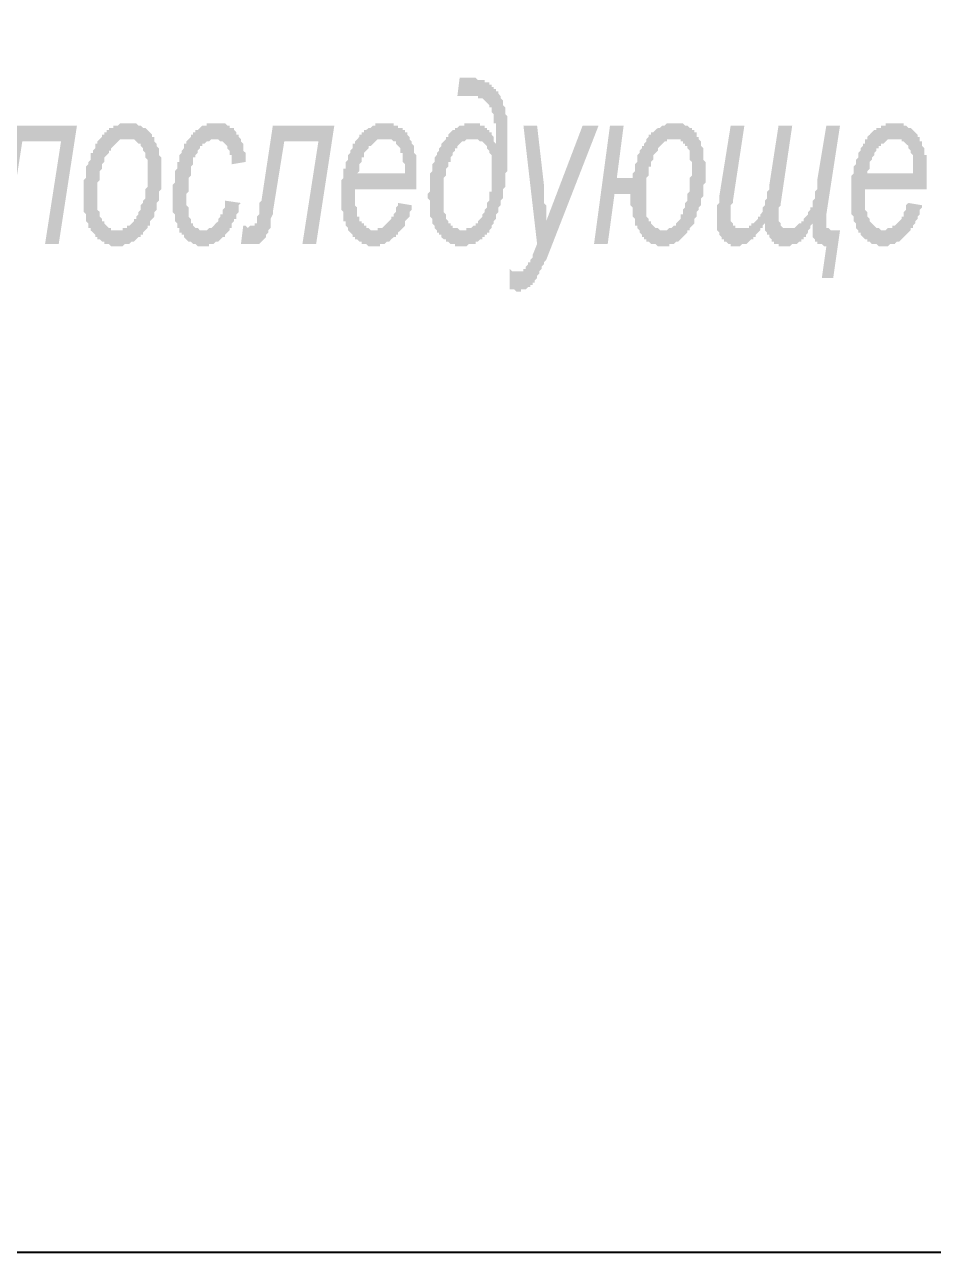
# Model space of a CAD drawing. Header units: millimetres. Extents: x 1372 to 666090, y 1285 to 31551.
# Drawn here: x 517179 to 518844, y 2747 to 4997 of the extents above; entities that cross this region are included whole.
import ezdxf

# ---------------------------------------------------------------- set-up
doc = ezdxf.new("R2010")
doc.units = ezdxf.units.MM
doc.layers.add('PDF _2D-чертеж - Общий_Ном._пера__21', color=7, linetype='Continuous')
doc.layers.add('PDF _75-АЗ Штамп', color=7, linetype='Continuous')

msp = doc.modelspace()

# ---------------------------------------------------------------- hatches: boundary and pattern name
at = {"layer": 'PDF _75-АЗ Штамп', "transparency": 33554559}
h = msp.add_hatch(color=256, dxfattribs=at)
h.paths.add_polyline_path([(517972, 4866.3), (517976.2, 4899.7), (517992.8, 4899.7), (517997, 4899.7), (518001.2, 4899.7), (518005.4, 4899.7), (518005.4, 4899.7), (518009.5, 4895.5), (518013.7, 4895.5), (518017.9, 4895.5), (518017.9, 4895.5), (518022, 4895.5), (518022, 4891.4), (518026.2, 4891.4), (518030.4, 4891.4), (518030.4, 4887.2), (518034.6, 4887.2), (518034.6, 4883), (518038.7, 4883), (518038.7, 4878.9), (518042.9, 4878.9), (518042.9, 4874.7), (518047.1, 4874.7), (518047.1, 4870.5), (518047.1, 4870.5), (518051.2, 4866.3), (518051.2, 4866.3), (518051.2, 4862.2), (518055.4, 4858), (518055.4, 4853.8), (518055.4, 4853.8), (518055.4, 4849.7), (518059.6, 4845.5), (518059.6, 4841.3), (518059.6, 4837.1), (518059.6, 4833), (518063.8, 4828.8), (518063.8, 4824.6), (518063.8, 4820.5), (518063.8, 4816.3), (518063.8, 4812.1), (518063.8, 4807.9), (518063.8, 4803.8), (518063.8, 4799.6), (518063.8, 4795.4), (518063.8, 4787.1), (518063.8, 4787.1), (518063.8, 4782.9), (518063.8, 4778.7), (518063.8, 4774.6), (518063.8, 4770.4), (518063.8, 4766.2), (518063.8, 4757.9), (518063.8, 4753.7), (518063.8, 4749.5), (518063.8, 4745.4), (518063.8, 4741.2), (518063.8, 4737), (518063.8, 4732.9), (518063.8, 4728.7), (518059.6, 4724.5), (518059.6, 4720.4), (518059.6, 4716.2), (518059.6, 4712), (518059.6, 4707.8), (518059.6, 4703.7), (518059.6, 4699.5), (518055.4, 4695.3), (518055.4, 4691.2), (518055.4, 4687), (518055.4, 4682.8), (518055.4, 4682.8), (518055.4, 4678.6), (518051.2, 4674.5), (518051.2, 4670.3), (518051.2, 4666.1), (518051.2, 4666.1), (518047.1, 4662), (518047.1, 4657.8), (518047.1, 4653.6), (518047.1, 4653.6), (518042.9, 4649.4), (518042.9, 4645.3), (518042.9, 4645.3), (518042.9, 4641.1), (518038.7, 4636.9), (518038.7, 4632.8), (518034.6, 4628.6), (518034.6, 4628.6), (518034.6, 4624.4), (518030.4, 4620.2), (518030.4, 4616.1), (518026.2, 4616.1), (518026.2, 4611.9), (518022, 4611.9), (518022, 4607.7), (518017.9, 4607.7), (518017.9, 4603.6), (518013.7, 4603.6), (518009.5, 4599.4), (518009.5, 4599.4), (518005.4, 4599.4), (518005.4, 4595.2), (518001.2, 4595.2), (517997, 4595.2), (517997, 4595.2), (517992.8, 4595.2), (517988.7, 4591), (517988.7, 4591), (517984.5, 4591), (517980.3, 4591), (517980.3, 4591), (517976.2, 4591), (517976.2, 4591), (517972, 4591), (517967.8, 4591), (517967.8, 4595.2), (517963.6, 4595.2), (517959.5, 4595.2), (517959.5, 4595.2), (517955.3, 4599.4), (517951.1, 4599.4), (517951.1, 4603.6), (517947, 4603.6), (517947, 4603.6), (517942.8, 4607.7), (517942.8, 4611.9), (517938.6, 4611.9), (517938.6, 4616.1), (517934.4, 4616.1), (517934.4, 4620.2), (517930.3, 4624.4), (517930.3, 4624.4), (517930.3, 4628.6), (517926.1, 4632.8), (517926.1, 4636.9), (517926.1, 4636.9), (517926.1, 4641.1), (517921.9, 4645.3), (517921.9, 4649.4), (517921.9, 4653.6), (517921.9, 4657.8), (517921.9, 4662), (517921.9, 4666.1), (517921.9, 4670.3), (517921.9, 4674.5), (517917.8, 4678.6), (517917.8, 4682.8), (517917.8, 4687), (517921.9, 4691.2), (517921.9, 4695.3), (517921.9, 4699.5), (517921.9, 4703.7), (517921.9, 4707.8), (517921.9, 4712), (517921.9, 4716.2), (517921.9, 4720.4), (517921.9, 4724.5), (517926.1, 4728.7), (517926.1, 4728.7), (517926.1, 4732.9), (517926.1, 4737), (517926.1, 4741.2), (517930.3, 4745.4), (517930.3, 4749.5), (517930.3, 4753.7), (517934.4, 4757.9), (517934.4, 4757.9), (517934.4, 4762.1), (517938.6, 4766.2), (517938.6, 4770.4), (517938.6, 4770.4), (517942.8, 4774.6), (517942.8, 4778.7), (517947, 4782.9), (517947, 4782.9), (517951.1, 4787.1), (517951.1, 4791.3), (517955.3, 4791.3), (517955.3, 4795.4), (517959.5, 4799.6), (517959.5, 4799.6), (517963.6, 4803.8), (517967.8, 4803.8), (517967.8, 4807.9), (517972, 4807.9), (517972, 4807.9), (517976.2, 4812.1), (517980.3, 4812.1), (517980.3, 4812.1), (517984.5, 4812.1), (517984.5, 4816.3), (517988.7, 4816.3), (517992.8, 4816.3), (517992.8, 4816.3), (517997, 4816.3), (518001.2, 4816.3), (518001.2, 4816.3), (518005.4, 4816.3), (518005.4, 4816.3), (518009.5, 4816.3), (518013.7, 4816.3), (518013.7, 4812.1), (518017.9, 4812.1), (518022, 4812.1), (518022, 4807.9), (518026.2, 4807.9), (518026.2, 4807.9), (518026.2, 4803.8), (518030.4, 4803.8), (518030.4, 4799.6), (518034.6, 4799.6), (518034.6, 4795.4), (518038.7, 4791.3), (518038.7, 4787.1), (518038.7, 4782.9), (518042.9, 4778.7), (518042.9, 4778.7), (518042.9, 4787.1), (518042.9, 4791.3), (518042.9, 4795.4), (518042.9, 4799.6), (518042.9, 4803.8), (518042.9, 4807.9), (518042.9, 4812.1), (518042.9, 4816.3), (518038.7, 4816.3), (518038.7, 4820.5), (518038.7, 4820.5), (518038.7, 4824.6), (518038.7, 4828.8), (518038.7, 4833), (518034.6, 4837.1), (518034.6, 4841.3), (518034.6, 4845.5), (518030.4, 4845.5), (518030.4, 4849.7), (518026.2, 4853.8), (518026.2, 4853.8), (518022, 4858), (518022, 4858), (518017.9, 4862.2), (518013.7, 4862.2), (518013.7, 4862.2), (518013.7, 4862.2), (518009.5, 4862.2), (518009.5, 4866.3), (518005.4, 4866.3), (518001.2, 4866.3), (518001.2, 4866.3), (517997, 4866.3), (517992.8, 4866.3), (517988.7, 4866.3), (517988.7, 4866.3)], flags=0)
h.paths.add_polyline_path([(517947, 4678.6), (517947, 4674.5), (517947, 4670.3), (517947, 4666.1), (517947, 4662), (517947, 4657.8), (517947, 4653.6), (517951.1, 4649.4), (517951.1, 4649.4), (517951.1, 4645.3), (517951.1, 4641.1), (517955.3, 4636.9), (517955.3, 4636.9), (517955.3, 4632.8), (517959.5, 4632.8), (517959.5, 4628.6), (517963.6, 4628.6), (517963.6, 4624.4), (517967.8, 4624.4), (517972, 4624.4), (517972, 4624.4), (517976.2, 4620.2), (517980.3, 4620.2), (517980.3, 4620.2), (517984.5, 4620.2), (517988.7, 4620.2), (517988.7, 4624.4), (517992.8, 4624.4), (517997, 4624.4), (517997, 4624.4), (518001.2, 4628.6), (518001.2, 4628.6), (518005.4, 4628.6), (518005.4, 4632.8), (518009.5, 4632.8), (518009.5, 4636.9), (518013.7, 4641.1), (518013.7, 4641.1), (518017.9, 4645.3), (518017.9, 4649.4), (518022, 4653.6), (518022, 4653.6), (518022, 4657.8), (518026.2, 4662), (518026.2, 4666.1), (518026.2, 4670.3), (518030.4, 4674.5), (518030.4, 4678.6), (518030.4, 4682.8), (518030.4, 4687), (518030.4, 4691.2), (518034.6, 4691.2), (518034.6, 4695.3), (518034.6, 4699.5), (518034.6, 4703.7), (518034.6, 4707.8), (518034.6, 4712), (518034.6, 4716.2), (518034.6, 4720.4), (518034.6, 4724.5), (518034.6, 4728.7), (518034.6, 4732.9), (518034.6, 4737), (518034.6, 4741.2), (518034.6, 4745.4), (518034.6, 4749.5), (518034.6, 4753.7), (518034.6, 4757.9), (518030.4, 4762.1), (518030.4, 4766.2), (518030.4, 4766.2), (518026.2, 4770.4), (518026.2, 4770.4), (518026.2, 4774.6), (518022, 4778.7), (518022, 4778.7), (518017.9, 4782.9), (518017.9, 4782.9), (518013.7, 4782.9), (518009.5, 4787.1), (518009.5, 4787.1), (518005.4, 4787.1), (518001.2, 4787.1), (518001.2, 4787.1), (517997, 4787.1), (517997, 4787.1), (517992.8, 4787.1), (517988.7, 4787.1), (517988.7, 4787.1), (517984.5, 4782.9), (517984.5, 4782.9), (517980.3, 4782.9), (517976.2, 4778.7), (517976.2, 4778.7), (517972, 4774.6), (517972, 4770.4), (517967.8, 4770.4), (517967.8, 4766.2), (517963.6, 4762.1), (517963.6, 4762.1), (517963.6, 4757.9), (517959.5, 4753.7), (517959.5, 4749.5), (517959.5, 4745.4), (517955.3, 4745.4), (517955.3, 4741.2), (517955.3, 4737), (517951.1, 4732.9), (517951.1, 4728.7), (517951.1, 4724.5), (517951.1, 4720.4), (517947, 4716.2), (517947, 4712), (517947, 4707.8), (517947, 4703.7), (517947, 4699.5), (517947, 4695.3), (517947, 4691.2), (517947, 4687), (517947, 4682.8), (517947, 4678.6), (517947, 4678.6)], flags=0)
h = msp.add_hatch(color=256, dxfattribs=at)
h.paths.add_polyline_path([(517287.9, 4678.6), (517287.9, 4682.8), (517287.9, 4687), (517287.9, 4691.2), (517287.9, 4695.3), (517287.9, 4699.5), (517287.9, 4703.7), (517287.9, 4707.8), (517287.9, 4712), (517292.1, 4716.2), (517292.1, 4720.4), (517292.1, 4724.5), (517292.1, 4728.7), (517292.1, 4732.9), (517292.1, 4737), (517296.3, 4741.2), (517296.3, 4745.4), (517296.3, 4745.4), (517300.4, 4749.5), (517300.4, 4753.7), (517300.4, 4757.9), (517300.4, 4762.1), (517304.6, 4762.1), (517304.6, 4766.2), (517308.8, 4770.4), (517308.8, 4774.6), (517308.8, 4778.7), (517312.9, 4778.7), (517312.9, 4782.9), (517317.1, 4787.1), (517317.1, 4787.1), (517321.3, 4791.3), (517321.3, 4795.4), (517325.5, 4795.4), (517325.5, 4799.6), (517329.6, 4799.6), (517329.6, 4803.8), (517333.8, 4803.8), (517333.8, 4807.9), (517338, 4807.9), (517342.1, 4807.9), (517342.1, 4812.1), (517346.3, 4812.1), (517346.3, 4812.1), (517350.5, 4812.1), (517354.7, 4816.3), (517354.7, 4816.3), (517358.8, 4816.3), (517363, 4816.3), (517367.2, 4816.3), (517367.2, 4816.3), (517371.3, 4816.3), (517371.3, 4816.3), (517375.5, 4816.3), (517379.7, 4816.3), (517383.9, 4816.3), (517383.9, 4816.3), (517388, 4812.1), (517392.2, 4812.1), (517392.2, 4812.1), (517396.4, 4807.9), (517396.4, 4807.9), (517400.5, 4807.9), (517404.7, 4803.8), (517404.7, 4803.8), (517408.9, 4799.6), (517408.9, 4799.6), (517413.1, 4795.4), (517413.1, 4791.3), (517413.1, 4791.3), (517417.2, 4791.3), (517417.2, 4787.1), (517417.2, 4782.9), (517421.4, 4778.7), (517421.4, 4778.7), (517421.4, 4774.6), (517425.6, 4770.4), (517425.6, 4766.2), (517425.6, 4762.1), (517425.6, 4757.9), (517429.7, 4753.7), (517429.7, 4753.7), (517429.7, 4749.5), (517429.7, 4745.4), (517429.7, 4737), (517429.7, 4732.9), (517429.7, 4728.7), (517429.7, 4728.7), (517429.7, 4724.5), (517429.7, 4716.2), (517429.7, 4712), (517429.7, 4707.8), (517429.7, 4703.7), (517429.7, 4703.7), (517429.7, 4699.5), (517429.7, 4695.3), (517425.6, 4691.2), (517425.6, 4687), (517425.6, 4682.8), (517425.6, 4678.6), (517425.6, 4674.5), (517421.4, 4670.3), (517421.4, 4666.1), (517421.4, 4662), (517421.4, 4657.8), (517421.4, 4657.8), (517417.2, 4653.6), (517417.2, 4649.4), (517417.2, 4645.3), (517413.1, 4641.1), (517413.1, 4641.1), (517408.9, 4636.9), (517408.9, 4632.8), (517408.9, 4628.6), (517404.7, 4628.6), (517404.7, 4624.4), (517400.5, 4620.2), (517400.5, 4620.2), (517396.4, 4616.1), (517396.4, 4611.9), (517392.2, 4611.9), (517392.2, 4607.7), (517388, 4607.7), (517388, 4607.7), (517383.9, 4603.6), (517383.9, 4603.6), (517379.7, 4599.4), (517375.5, 4599.4), (517375.5, 4599.4), (517371.3, 4595.2), (517367.2, 4595.2), (517367.2, 4595.2), (517363, 4595.2), (517358.8, 4591), (517358.8, 4591), (517354.7, 4591), (517350.5, 4591), (517350.5, 4591), (517350.5, 4591), (517346.3, 4591), (517342.1, 4591), (517342.1, 4591), (517338, 4591), (517333.8, 4595.2), (517333.8, 4595.2), (517329.6, 4595.2), (517325.5, 4595.2), (517325.5, 4599.4), (517321.3, 4599.4), (517317.1, 4603.6), (517317.1, 4603.6), (517312.9, 4603.6), (517312.9, 4607.7), (517308.8, 4607.7), (517308.8, 4611.9), (517304.6, 4616.1), (517304.6, 4616.1), (517300.4, 4620.2), (517300.4, 4624.4), (517296.3, 4624.4), (517296.3, 4628.6), (517296.3, 4632.8), (517292.1, 4636.9), (517292.1, 4641.1), (517292.1, 4645.3), (517292.1, 4645.3), (517292.1, 4649.4), (517287.9, 4653.6), (517287.9, 4657.8), (517287.9, 4662), (517287.9, 4666.1), (517287.9, 4670.3), (517287.9, 4674.5), (517287.9, 4678.6)], flags=0)
h.paths.add_polyline_path([(517312.9, 4682.8), (517312.9, 4678.6), (517312.9, 4674.5), (517312.9, 4666.1), (517312.9, 4662), (517312.9, 4657.8), (517317.1, 4653.6), (517317.1, 4653.6), (517317.1, 4649.4), (517317.1, 4645.3), (517321.3, 4641.1), (517321.3, 4641.1), (517321.3, 4636.9), (517325.5, 4636.9), (517325.5, 4632.8), (517329.6, 4628.6), (517329.6, 4628.6), (517333.8, 4624.4), (517333.8, 4624.4), (517338, 4624.4), (517338, 4620.2), (517342.1, 4620.2), (517346.3, 4620.2), (517350.5, 4620.2), (517350.5, 4620.2), (517350.5, 4620.2), (517354.7, 4620.2), (517358.8, 4620.2), (517358.8, 4624.4), (517363, 4624.4), (517367.2, 4624.4), (517367.2, 4628.6), (517371.3, 4628.6), (517371.3, 4628.6), (517375.5, 4632.8), (517379.7, 4636.9), (517379.7, 4636.9), (517379.7, 4641.1), (517383.9, 4641.1), (517383.9, 4645.3), (517388, 4649.4), (517388, 4653.6), (517388, 4653.6), (517392.2, 4657.8), (517392.2, 4662), (517392.2, 4666.1), (517396.4, 4670.3), (517396.4, 4674.5), (517396.4, 4674.5), (517400.5, 4678.6), (517400.5, 4682.8), (517400.5, 4687), (517400.5, 4687), (517400.5, 4691.2), (517400.5, 4695.3), (517404.7, 4699.5), (517404.7, 4703.7), (517404.7, 4707.8), (517404.7, 4712), (517404.7, 4716.2), (517404.7, 4720.4), (517404.7, 4724.5), (517404.7, 4728.7), (517404.7, 4732.9), (517404.7, 4737), (517404.7, 4741.2), (517404.7, 4745.4), (517404.7, 4749.5), (517400.5, 4753.7), (517400.5, 4757.9), (517400.5, 4762.1), (517400.5, 4762.1), (517396.4, 4766.2), (517396.4, 4770.4), (517396.4, 4770.4), (517396.4, 4770.4), (517392.2, 4774.6), (517392.2, 4778.7), (517388, 4778.7), (517383.9, 4782.9), (517383.9, 4782.9), (517379.7, 4787.1), (517379.7, 4787.1), (517375.5, 4787.1), (517371.3, 4787.1), (517371.3, 4787.1), (517367.2, 4787.1), (517367.2, 4787.1), (517363, 4787.1), (517358.8, 4787.1), (517358.8, 4787.1), (517354.7, 4787.1), (517350.5, 4782.9), (517350.5, 4782.9), (517346.3, 4778.7), (517346.3, 4778.7), (517346.3, 4778.7), (517342.1, 4774.6), (517342.1, 4774.6), (517338, 4770.4), (517338, 4766.2), (517333.8, 4766.2), (517333.8, 4762.1), (517329.6, 4757.9), (517329.6, 4757.9), (517325.5, 4753.7), (517325.5, 4749.5), (517325.5, 4745.4), (517321.3, 4741.2), (517321.3, 4737), (517321.3, 4737), (517321.3, 4732.9), (517317.1, 4728.7), (517317.1, 4724.5), (517317.1, 4720.4), (517317.1, 4716.2), (517317.1, 4712), (517312.9, 4707.8), (517312.9, 4703.7), (517312.9, 4699.5), (517312.9, 4695.3), (517312.9, 4691.2), (517312.9, 4687), (517312.9, 4682.8), (517312.9, 4682.8)], flags=0)
for points in [[(517546.5, 4674.5), (517575.7, 4670.3), (517571.6, 4666.1), (517571.6, 4662), (517571.6, 4657.8), (517571.6, 4653.6), (517567.4, 4649.4), (517567.4, 4645.3), (517567.4, 4641.1), (517563.2, 4641.1), (517563.2, 4636.9), (517559, 4632.8), (517559, 4628.6), (517559, 4624.4), (517554.9, 4624.4), (517554.9, 4620.2), (517550.7, 4616.1), (517550.7, 4616.1), (517546.5, 4611.9), (517546.5, 4611.9), (517546.5, 4607.7), (517542.4, 4607.7), (517538.2, 4603.6), (517538.2, 4603.6), (517534, 4599.4), (517534, 4599.4), (517529.8, 4599.4), (517525.7, 4595.2), (517525.7, 4595.2), (517521.5, 4595.2), (517517.3, 4595.2), (517517.3, 4591), (517513.2, 4591), (517509, 4591), (517509, 4591), (517504.8, 4591), (517504.8, 4591), (517500.6, 4591), (517496.5, 4591), (517492.3, 4595.2), (517492.3, 4595.2), (517488.1, 4595.2), (517488.1, 4595.2), (517484, 4599.4), (517479.8, 4599.4), (517479.8, 4599.4), (517475.6, 4603.6), (517475.6, 4603.6), (517471.4, 4607.7), (517471.4, 4611.9), (517467.3, 4611.9), (517467.3, 4616.1), (517463.1, 4616.1), (517463.1, 4620.2), (517463.1, 4624.4), (517458.9, 4624.4), (517458.9, 4628.6), (517458.9, 4632.8), (517454.8, 4636.9), (517454.8, 4641.1), (517454.8, 4645.3), (517454.8, 4649.4), (517454.8, 4649.4), (517450.6, 4653.6), (517450.6, 4657.8), (517450.6, 4662), (517450.6, 4670.3), (517450.6, 4674.5), (517450.6, 4678.6), (517450.6, 4678.6), (517450.6, 4682.8), (517450.6, 4687), (517450.6, 4691.2), (517450.6, 4695.3), (517450.6, 4699.5), (517450.6, 4703.7), (517454.8, 4707.8), (517454.8, 4712), (517454.8, 4716.2), (517454.8, 4720.4), (517454.8, 4720.4), (517454.8, 4724.5), (517454.8, 4728.7), (517458.9, 4732.9), (517458.9, 4737), (517458.9, 4741.2), (517458.9, 4745.4), (517463.1, 4745.4), (517463.1, 4749.5), (517463.1, 4753.7), (517463.1, 4757.9), (517467.3, 4762.1), (517467.3, 4766.2), (517471.4, 4770.4), (517471.4, 4774.6), (517471.4, 4778.7), (517475.6, 4778.7), (517475.6, 4782.9), (517479.8, 4787.1), (517479.8, 4787.1), (517484, 4791.3), (517484, 4795.4), (517488.1, 4795.4), (517488.1, 4799.6), (517488.1, 4799.6), (517492.3, 4799.6), (517492.3, 4803.8), (517496.5, 4803.8), (517500.6, 4807.9), (517500.6, 4807.9), (517504.8, 4812.1), (517504.8, 4812.1), (517509, 4812.1), (517513.2, 4812.1), (517513.2, 4816.3), (517517.3, 4816.3), (517521.5, 4816.3), (517521.5, 4816.3), (517525.7, 4816.3), (517529.8, 4816.3), (517529.8, 4816.3), (517534, 4816.3), (517538.2, 4816.3), (517538.2, 4816.3), (517542.4, 4816.3), (517546.5, 4816.3), (517550.7, 4812.1), (517550.7, 4812.1), (517554.9, 4812.1), (517554.9, 4807.9), (517559, 4807.9), (517563.2, 4807.9), (517563.2, 4803.8), (517567.4, 4799.6), (517567.4, 4799.6), (517567.4, 4795.4), (517571.6, 4795.4), (517571.6, 4791.3), (517575.7, 4787.1), (517575.7, 4787.1), (517575.7, 4782.9), (517579.9, 4778.7), (517579.9, 4774.6), (517579.9, 4770.4), (517579.9, 4766.2), (517584.1, 4762.1), (517584.1, 4757.9), (517584.1, 4753.7), (517584.1, 4749.5), (517584.1, 4745.4), (517584.1, 4745.4), (517559, 4741.2), (517559, 4749.5), (517559, 4753.7), (517559, 4757.9), (517554.9, 4757.9), (517554.9, 4762.1), (517554.9, 4766.2), (517550.7, 4770.4), (517550.7, 4774.6), (517550.7, 4774.6), (517546.5, 4778.7), (517546.5, 4778.7), (517542.4, 4782.9), (517542.4, 4782.9), (517538.2, 4782.9), (517534, 4787.1), (517534, 4787.1), (517529.8, 4787.1), (517529.8, 4787.1), (517525.7, 4787.1), (517521.5, 4787.1), (517521.5, 4787.1), (517517.3, 4782.9), (517513.2, 4782.9), (517513.2, 4782.9), (517509, 4778.7), (517504.8, 4778.7), (517504.8, 4774.6), (517500.6, 4774.6), (517500.6, 4774.6), (517500.6, 4770.4), (517496.5, 4766.2), (517496.5, 4766.2), (517496.5, 4762.1), (517492.3, 4757.9), (517492.3, 4753.7), (517488.1, 4753.7), (517488.1, 4749.5), (517488.1, 4745.4), (517488.1, 4741.2), (517484, 4737), (517484, 4732.9), (517484, 4728.7), (517484, 4724.5), (517484, 4720.4), (517479.8, 4716.2), (517479.8, 4712), (517479.8, 4707.8), (517479.8, 4703.7), (517479.8, 4699.5), (517479.8, 4695.3), (517479.8, 4691.2), (517479.8, 4691.2), (517475.6, 4687), (517475.6, 4682.8), (517475.6, 4678.6), (517475.6, 4674.5), (517475.6, 4670.3), (517475.6, 4666.1), (517479.8, 4662), (517479.8, 4657.8), (517479.8, 4653.6), (517479.8, 4649.4), (517479.8, 4645.3), (517484, 4641.1), (517484, 4641.1), (517484, 4636.9), (517484, 4632.8), (517488.1, 4632.8), (517488.1, 4628.6), (517492.3, 4624.4), (517496.5, 4624.4), (517496.5, 4624.4), (517500.6, 4620.2), (517500.6, 4620.2), (517504.8, 4620.2), (517504.8, 4620.2), (517509, 4620.2), (517513.2, 4620.2), (517513.2, 4620.2), (517517.3, 4624.4), (517521.5, 4624.4), (517521.5, 4624.4), (517525.7, 4628.6), (517525.7, 4628.6), (517529.8, 4632.8), (517529.8, 4632.8), (517534, 4636.9), (517534, 4636.9), (517534, 4641.1), (517538.2, 4645.3), (517538.2, 4649.4), (517542.4, 4649.4), (517542.4, 4653.6), (517542.4, 4657.8), (517546.5, 4662), (517546.5, 4666.1), (517546.5, 4670.3), (517546.5, 4674.5), (517546.5, 4674.5)], [(517154.4, 4812.1), (517275.4, 4812.1), (517242, 4595.2), (517217, 4595.2), (517246.2, 4782.9), (517175.3, 4782.9), (517146.1, 4595.2), (517121.1, 4595.2)], [(517634.1, 4812.1), (517746.7, 4812.1), (517713.4, 4595.2), (517688.3, 4595.2), (517717.5, 4782.9), (517655, 4782.9), (517634.1, 4653.6), (517634.1, 4649.4), (517630, 4641.1), (517630, 4636.9), (517630, 4632.8), (517630, 4628.6), (517630, 4624.4), (517625.8, 4620.2), (517625.8, 4620.2), (517625.8, 4616.1), (517621.6, 4611.9), (517621.6, 4611.9), (517621.6, 4607.7), (517621.6, 4607.7), (517617.4, 4603.6), (517617.4, 4603.6), (517613.3, 4599.4), (517613.3, 4599.4), (517609.1, 4595.2), (517604.9, 4595.2), (517604.9, 4595.2), (517600.8, 4595.2), (517596.6, 4595.2), (517596.6, 4595.2), (517596.6, 4595.2), (517592.4, 4595.2), (517588.2, 4595.2), (517588.2, 4595.2), (517584.1, 4595.2), (517579.9, 4595.2), (517575.7, 4595.2), (517575.7, 4595.2), (517579.9, 4628.6), (517584.1, 4628.6), (517584.1, 4628.6), (517588.2, 4624.4), (517588.2, 4624.4), (517592.4, 4628.6), (517596.6, 4628.6), (517600.8, 4628.6), (517600.8, 4628.6), (517600.8, 4632.8), (517604.9, 4632.8), (517604.9, 4636.9), (517604.9, 4636.9), (517604.9, 4641.1), (517604.9, 4641.1), (517604.9, 4645.3), (517609.1, 4649.4), (517609.1, 4653.6), (517609.1, 4657.8), (517609.1, 4666.1), (517609.1, 4670.3), (517613.3, 4674.5)], [(518067.9, 4511.8), (518067.9, 4549.3), (518072.1, 4545.2), (518072.1, 4545.2), (518076.3, 4545.2), (518080.4, 4545.2), (518080.4, 4545.2), (518084.6, 4545.2), (518084.6, 4545.2), (518088.8, 4545.2), (518093, 4545.2), (518093, 4549.3), (518097.1, 4549.3), (518097.1, 4553.5), (518097.1, 4553.5), (518101.3, 4557.7), (518101.3, 4561.8), (518105.5, 4561.8), (518105.5, 4566), (518109.6, 4570.2), (518109.6, 4574.4), (518118, 4595.2), (518093, 4812.1), (518118, 4812.1), (518130.5, 4703.7), (518130.5, 4699.5), (518130.5, 4695.3), (518130.5, 4691.2), (518130.5, 4687), (518130.5, 4682.8), (518130.5, 4678.6), (518130.5, 4674.5), (518130.5, 4670.3), (518134.7, 4666.1), (518134.7, 4662), (518134.7, 4657.8), (518134.7, 4653.6), (518134.7, 4649.4), (518134.7, 4645.3), (518134.7, 4641.1), (518134.7, 4636.9), (518201.4, 4812.1), (518230.6, 4812.1), (518134.7, 4566), (518130.5, 4561.8), (518130.5, 4557.7), (518126.3, 4553.5), (518126.3, 4549.3), (518122.2, 4545.2), (518122.2, 4541), (518122.2, 4541), (518118, 4536.8), (518118, 4532.6), (518113.8, 4528.5), (518113.8, 4528.5), (518113.8, 4524.3), (518109.6, 4524.3), (518109.6, 4520.1), (518109.6, 4520.1), (518105.5, 4520.1), (518105.5, 4516), (518101.3, 4516), (518097.1, 4511.8), (518097.1, 4511.8), (518093, 4511.8), (518088.8, 4511.8), (518088.8, 4507.6), (518084.6, 4507.6), (518084.6, 4507.6), (518080.4, 4507.6), (518076.3, 4511.8), (518076.3, 4511.8), (518072.1, 4511.8), (518067.9, 4511.8), (518067.9, 4511.8), (518067.9, 4511.8)], [(518535.1, 4632.8), (518530.9, 4628.6), (518530.9, 4624.4), (518526.8, 4624.4), (518526.8, 4620.2), (518522.6, 4616.1), (518522.6, 4616.1), (518518.4, 4611.9), (518518.4, 4607.7), (518514.2, 4607.7), (518514.2, 4603.6), (518510.1, 4603.6), (518510.1, 4603.6), (518505.9, 4599.4), (518505.9, 4599.4), (518501.7, 4595.2), (518497.6, 4595.2), (518497.6, 4595.2), (518493.4, 4595.2), (518489.2, 4591), (518489.2, 4591), (518485, 4591), (518485, 4591), (518480.9, 4591), (518476.7, 4591), (518472.5, 4591), (518472.5, 4595.2), (518468.4, 4595.2), (518468.4, 4595.2), (518464.2, 4599.4), (518460, 4599.4), (518460, 4603.6), (518455.8, 4603.6), (518455.8, 4607.7), (518451.7, 4611.9), (518451.7, 4611.9), (518451.7, 4616.1), (518447.5, 4620.2), (518447.5, 4624.4), (518447.5, 4628.6), (518447.5, 4632.8), (518447.5, 4636.9), (518447.5, 4636.9), (518447.5, 4641.1), (518447.5, 4641.1), (518447.5, 4645.3), (518447.5, 4649.4), (518447.5, 4653.6), (518447.5, 4657.8), (518447.5, 4662), (518447.5, 4666.1), (518451.7, 4670.3), (518451.7, 4674.5), (518451.7, 4682.8), (518451.7, 4682.8), (518472.5, 4812.1), (518497.6, 4812.1), (518476.7, 4674.5), (518476.7, 4670.3), (518472.5, 4666.1), (518472.5, 4657.8), (518472.5, 4653.6), (518472.5, 4653.6), (518472.5, 4649.4), (518472.5, 4645.3), (518472.5, 4641.1), (518472.5, 4636.9), (518476.7, 4632.8), (518476.7, 4632.8), (518476.7, 4628.6), (518480.9, 4628.6), (518480.9, 4624.4), (518485, 4624.4), (518489.2, 4624.4), (518489.2, 4624.4), (518493.4, 4624.4), (518497.6, 4624.4), (518497.6, 4624.4), (518501.7, 4624.4), (518505.9, 4624.4), (518505.9, 4628.6), (518510.1, 4628.6), (518510.1, 4632.8), (518514.2, 4632.8), (518518.4, 4636.9), (518518.4, 4636.9), (518522.6, 4641.1), (518522.6, 4645.3), (518526.8, 4645.3), (518526.8, 4649.4), (518530.9, 4653.6), (518530.9, 4657.8), (518530.9, 4657.8), (518530.9, 4662), (518535.1, 4666.1), (518535.1, 4666.1), (518535.1, 4670.3), (518535.1, 4674.5), (518539.3, 4678.6), (518539.3, 4682.8), (518539.3, 4687), (518539.3, 4691.2), (518543.4, 4695.3), (518543.4, 4699.5), (518543.4, 4703.7), (518560.1, 4812.1), (518585.2, 4812.1), (518564.3, 4670.3), (518564.3, 4666.1), (518560.1, 4662), (518560.1, 4657.8), (518560.1, 4653.6), (518560.1, 4649.4), (518560.1, 4645.3), (518560.1, 4645.3), (518560.1, 4641.1), (518560.1, 4636.9), (518564.3, 4632.8), (518564.3, 4628.6), (518564.3, 4628.6), (518568.5, 4624.4), (518568.5, 4624.4), (518572.6, 4624.4), (518576.8, 4624.4), (518576.8, 4624.4), (518581, 4624.4), (518581, 4624.4), (518585.2, 4624.4), (518589.3, 4624.4), (518589.3, 4624.4), (518593.5, 4628.6), (518593.5, 4628.6), (518597.7, 4632.8), (518601.8, 4632.8), (518601.8, 4636.9), (518606, 4636.9), (518606, 4641.1), (518610.2, 4645.3), (518610.2, 4645.3), (518610.2, 4645.3), (518614.3, 4649.4), (518614.3, 4653.6), (518614.3, 4653.6), (518618.5, 4657.8), (518618.5, 4662), (518622.7, 4662), (518622.7, 4666.1), (518622.7, 4670.3), (518622.7, 4674.5), (518626.9, 4678.6), (518626.9, 4682.8), (518626.9, 4687), (518626.9, 4691.2), (518631, 4695.3), (518631, 4699.5), (518631, 4703.7), (518631, 4707.8), (518631, 4712), (518631, 4712), (518647.7, 4812.1), (518672.7, 4812.1), (518647.7, 4649.4), (518647.7, 4645.3), (518647.7, 4641.1), (518647.7, 4636.9), (518647.7, 4632.8), (518647.7, 4628.6), (518647.7, 4624.4), (518647.7, 4624.4), (518651.9, 4624.4), (518656.1, 4620.2), (518656.1, 4620.2), (518672.7, 4620.2), (518660.2, 4532.6), (518639.4, 4532.6), (518647.7, 4591), (518643.5, 4591), (518639.4, 4595.2), (518639.4, 4595.2), (518635.2, 4595.2), (518631, 4595.2), (518631, 4599.4), (518626.9, 4599.4), (518626.9, 4603.6), (518626.9, 4603.6), (518622.7, 4607.7), (518622.7, 4607.7), (518622.7, 4611.9), (518622.7, 4616.1), (518622.7, 4620.2), (518622.7, 4624.4), (518622.7, 4628.6), (518622.7, 4632.8), (518618.5, 4628.6), (518618.5, 4624.4), (518614.3, 4620.2), (518614.3, 4616.1), (518610.2, 4611.9), (518610.2, 4607.7), (518606, 4607.7), (518606, 4603.6), (518601.8, 4603.6), (518601.8, 4599.4), (518597.7, 4599.4), (518597.7, 4599.4), (518593.5, 4595.2), (518593.5, 4595.2), (518589.3, 4595.2), (518585.2, 4595.2), (518585.2, 4595.2), (518581, 4591), (518576.8, 4591), (518576.8, 4591), (518572.6, 4591), (518568.5, 4591), (518568.5, 4591), (518568.5, 4591), (518564.3, 4591), (518560.1, 4591), (518560.1, 4595.2), (518556, 4595.2), (518551.8, 4595.2), (518551.8, 4599.4), (518547.6, 4599.4), (518547.6, 4603.6), (518547.6, 4603.6), (518543.4, 4607.7), (518543.4, 4611.9), (518539.3, 4611.9), (518539.3, 4616.1), (518535.1, 4620.2), (518535.1, 4624.4), (518535.1, 4628.6), (518535.1, 4632.8), (518535.1, 4632.8)]]:
    msp.add_hatch(color=256, dxfattribs=at).paths.add_polyline_path(points)
h = msp.add_hatch(color=256, dxfattribs=at)
h.paths.add_polyline_path([(517863.5, 4670.3), (517888.6, 4666.1), (517888.6, 4662), (517888.6, 4657.8), (517888.6, 4657.8), (517884.4, 4653.6), (517884.4, 4649.4), (517884.4, 4645.3), (517880.2, 4641.1), (517880.2, 4641.1), (517876.1, 4636.9), (517876.1, 4632.8), (517876.1, 4628.6), (517871.9, 4624.4), (517871.9, 4624.4), (517867.7, 4620.2), (517863.5, 4616.1), (517863.5, 4616.1), (517863.5, 4611.9), (517859.4, 4611.9), (517859.4, 4607.7), (517855.2, 4607.7), (517851, 4603.6), (517851, 4603.6), (517846.9, 4599.4), (517846.9, 4599.4), (517842.7, 4599.4), (517838.5, 4595.2), (517838.5, 4595.2), (517834.3, 4595.2), (517830.2, 4595.2), (517830.2, 4591), (517826, 4591), (517821.8, 4591), (517821.8, 4591), (517817.7, 4591), (517813.5, 4591), (517813.5, 4591), (517809.3, 4591), (517805.1, 4595.2), (517805.1, 4595.2), (517801, 4595.2), (517796.8, 4595.2), (517796.8, 4599.4), (517792.6, 4599.4), (517792.6, 4599.4), (517788.5, 4603.6), (517788.5, 4603.6), (517784.3, 4603.6), (517784.3, 4607.7), (517780.1, 4607.7), (517780.1, 4611.9), (517775.9, 4616.1), (517775.9, 4616.1), (517771.8, 4620.2), (517771.8, 4624.4), (517767.6, 4628.6), (517767.6, 4632.8), (517767.6, 4636.9), (517767.6, 4636.9), (517763.4, 4636.9), (517763.4, 4641.1), (517763.4, 4645.3), (517763.4, 4649.4), (517763.4, 4653.6), (517759.3, 4657.8), (517759.3, 4662), (517759.3, 4666.1), (517759.3, 4670.3), (517759.3, 4674.5), (517759.3, 4678.6), (517759.3, 4682.8), (517759.3, 4682.8), (517759.3, 4687), (517759.3, 4691.2), (517759.3, 4695.3), (517759.3, 4699.5), (517759.3, 4703.7), (517759.3, 4707.8), (517759.3, 4712), (517763.4, 4716.2), (517763.4, 4720.4), (517763.4, 4724.5), (517763.4, 4728.7), (517763.4, 4732.9), (517767.6, 4732.9), (517767.6, 4737), (517767.6, 4741.2), (517767.6, 4745.4), (517771.8, 4749.5), (517771.8, 4749.5), (517771.8, 4753.7), (517771.8, 4757.9), (517775.9, 4762.1), (517775.9, 4766.2), (517780.1, 4770.4), (517780.1, 4774.6), (517780.1, 4778.7), (517784.3, 4778.7), (517784.3, 4782.9), (517788.5, 4787.1), (517788.5, 4787.1), (517792.6, 4791.3), (517792.6, 4795.4), (517796.8, 4795.4), (517796.8, 4799.6), (517801, 4799.6), (517801, 4799.6), (517801, 4803.8), (517805.1, 4803.8), (517809.3, 4807.9), (517809.3, 4807.9), (517813.5, 4807.9), (517817.7, 4812.1), (517817.7, 4812.1), (517821.8, 4812.1), (517821.8, 4816.3), (517826, 4816.3), (517830.2, 4816.3), (517834.3, 4816.3), (517834.3, 4816.3), (517838.5, 4816.3), (517838.5, 4816.3), (517842.7, 4816.3), (517846.9, 4816.3), (517846.9, 4816.3), (517851, 4816.3), (517855.2, 4816.3), (517855.2, 4812.1), (517859.4, 4812.1), (517863.5, 4812.1), (517863.5, 4807.9), (517867.7, 4807.9), (517871.9, 4807.9), (517871.9, 4803.8), (517876.1, 4803.8), (517876.1, 4799.6), (517880.2, 4799.6), (517880.2, 4795.4), (517884.4, 4791.3), (517884.4, 4791.3), (517884.4, 4787.1), (517888.6, 4782.9), (517888.6, 4782.9), (517888.6, 4778.7), (517892.7, 4774.6), (517892.7, 4770.4), (517892.7, 4766.2), (517892.7, 4762.1), (517896.9, 4757.9), (517896.9, 4757.9), (517896.9, 4753.7), (517896.9, 4749.5), (517896.9, 4745.4), (517896.9, 4741.2), (517896.9, 4732.9), (517896.9, 4728.7), (517896.9, 4728.7), (517896.9, 4724.5), (517896.9, 4720.4), (517896.9, 4716.2), (517896.9, 4712), (517896.9, 4707.8), (517896.9, 4703.7), (517896.9, 4699.5), (517896.9, 4695.3), (517784.3, 4695.3), (517784.3, 4691.2), (517784.3, 4687), (517784.3, 4682.8), (517784.3, 4678.6), (517784.3, 4674.5), (517784.3, 4670.3), (517784.3, 4666.1), (517788.5, 4662), (517788.5, 4657.8), (517788.5, 4653.6), (517788.5, 4649.4), (517788.5, 4645.3), (517792.6, 4645.3), (517792.6, 4641.1), (517792.6, 4636.9), (517796.8, 4636.9), (517796.8, 4632.8), (517801, 4632.8), (517801, 4628.6), (517805.1, 4628.6), (517805.1, 4624.4), (517809.3, 4624.4), (517809.3, 4624.4), (517813.5, 4620.2), (517817.7, 4620.2), (517817.7, 4620.2), (517821.8, 4620.2), (517826, 4620.2), (517826, 4624.4), (517830.2, 4624.4), (517830.2, 4624.4), (517834.3, 4624.4), (517838.5, 4628.6), (517838.5, 4628.6), (517842.7, 4632.8), (517842.7, 4632.8), (517846.9, 4636.9), (517846.9, 4636.9), (517851, 4641.1), (517851, 4645.3), (517855.2, 4645.3), (517855.2, 4649.4), (517859.4, 4653.6), (517859.4, 4657.8), (517859.4, 4662), (517863.5, 4666.1), (517863.5, 4670.3), (517863.5, 4670.3)], flags=0)
h.paths.add_polyline_path([(517788.5, 4724.5), (517876.1, 4724.5), (517876.1, 4728.7), (517876.1, 4732.9), (517876.1, 4737), (517876.1, 4741.2), (517871.9, 4745.4), (517871.9, 4749.5), (517871.9, 4753.7), (517871.9, 4757.9), (517871.9, 4762.1), (517867.7, 4762.1), (517867.7, 4766.2), (517867.7, 4770.4), (517863.5, 4774.6), (517863.5, 4774.6), (517863.5, 4774.6), (517859.4, 4778.7), (517859.4, 4782.9), (517855.2, 4782.9), (517855.2, 4782.9), (517851, 4787.1), (517846.9, 4787.1), (517846.9, 4787.1), (517842.7, 4787.1), (517838.5, 4787.1), (517838.5, 4787.1), (517834.3, 4787.1), (517830.2, 4787.1), (517830.2, 4787.1), (517826, 4787.1), (517821.8, 4782.9), (517821.8, 4782.9), (517817.7, 4778.7), (517817.7, 4778.7), (517813.5, 4774.6), (517809.3, 4774.6), (517809.3, 4770.4), (517809.3, 4770.4), (517805.1, 4766.2), (517805.1, 4766.2), (517801, 4762.1), (517801, 4757.9), (517801, 4753.7), (517796.8, 4753.7), (517796.8, 4749.5), (517796.8, 4745.4), (517792.6, 4741.2), (517792.6, 4737), (517792.6, 4732.9), (517792.6, 4728.7), (517788.5, 4724.5), (517788.5, 4724.5)], flags=0)
h = msp.add_hatch(color=256, dxfattribs=at)
h.paths.add_polyline_path([(518251.5, 4812.1), (518276.5, 4812.1), (518264, 4716.2), (518293.2, 4716.2), (518293.2, 4720.4), (518293.2, 4724.5), (518297.3, 4728.7), (518297.3, 4732.9), (518297.3, 4737), (518297.3, 4741.2), (518301.5, 4745.4), (518301.5, 4749.5), (518301.5, 4753.7), (518301.5, 4757.9), (518305.7, 4762.1), (518305.7, 4762.1), (518305.7, 4766.2), (518309.9, 4770.4), (518309.9, 4774.6), (518314, 4774.6), (518314, 4778.7), (518318.2, 4782.9), (518318.2, 4787.1), (518318.2, 4787.1), (518322.4, 4791.3), (518322.4, 4795.4), (518326.5, 4795.4), (518326.5, 4799.6), (518330.7, 4799.6), (518334.9, 4803.8), (518334.9, 4803.8), (518339.1, 4807.9), (518339.1, 4807.9), (518343.2, 4807.9), (518347.4, 4812.1), (518347.4, 4812.1), (518351.6, 4812.1), (518355.7, 4816.3), (518355.7, 4816.3), (518359.9, 4816.3), (518364.1, 4816.3), (518364.1, 4816.3), (518368.3, 4816.3), (518368.3, 4816.3), (518372.4, 4816.3), (518376.6, 4816.3), (518376.6, 4816.3), (518380.8, 4816.3), (518384.9, 4816.3), (518389.1, 4812.1), (518389.1, 4812.1), (518393.3, 4812.1), (518393.3, 4812.1), (518397.4, 4807.9), (518401.6, 4807.9), (518401.6, 4803.8), (518405.8, 4803.8), (518405.8, 4799.6), (518410, 4799.6), (518410, 4795.4), (518410, 4791.3), (518414.1, 4791.3), (518414.1, 4787.1), (518418.3, 4782.9), (518418.3, 4778.7), (518418.3, 4778.7), (518418.3, 4774.6), (518422.5, 4770.4), (518422.5, 4766.2), (518422.5, 4762.1), (518422.5, 4757.9), (518422.5, 4753.7), (518422.5, 4749.5), (518426.6, 4745.4), (518426.6, 4741.2), (518426.6, 4737), (518426.6, 4732.9), (518426.6, 4728.7), (518426.6, 4724.5), (518426.6, 4720.4), (518426.6, 4716.2), (518426.6, 4712), (518426.6, 4707.8), (518422.5, 4703.7), (518422.5, 4699.5), (518422.5, 4699.5), (518422.5, 4695.3), (518422.5, 4691.2), (518422.5, 4687), (518422.5, 4682.8), (518418.3, 4678.6), (518418.3, 4674.5), (518418.3, 4670.3), (518418.3, 4666.1), (518414.1, 4662), (518414.1, 4657.8), (518414.1, 4657.8), (518410, 4653.6), (518410, 4649.4), (518410, 4645.3), (518405.8, 4641.1), (518405.8, 4636.9), (518405.8, 4632.8), (518405.8, 4632.8), (518401.6, 4628.6), (518401.6, 4628.6), (518397.4, 4624.4), (518397.4, 4620.2), (518393.3, 4620.2), (518393.3, 4616.1), (518389.1, 4611.9), (518389.1, 4611.9), (518384.9, 4607.7), (518384.9, 4607.7), (518380.8, 4603.6), (518380.8, 4603.6), (518376.6, 4599.4), (518372.4, 4599.4), (518372.4, 4599.4), (518368.3, 4595.2), (518368.3, 4595.2), (518364.1, 4595.2), (518359.9, 4595.2), (518359.9, 4591), (518355.7, 4591), (518351.6, 4591), (518351.6, 4591), (518347.4, 4591), (518343.2, 4591), (518343.2, 4591), (518339.1, 4591), (518334.9, 4595.2), (518330.7, 4595.2), (518330.7, 4595.2), (518326.5, 4595.2), (518322.4, 4599.4), (518322.4, 4599.4), (518318.2, 4599.4), (518318.2, 4603.6), (518314, 4603.6), (518314, 4607.7), (518309.9, 4607.7), (518309.9, 4611.9), (518305.7, 4616.1), (518305.7, 4616.1), (518305.7, 4620.2), (518301.5, 4624.4), (518301.5, 4628.6), (518297.3, 4628.6), (518297.3, 4632.8), (518297.3, 4636.9), (518297.3, 4641.1), (518293.2, 4645.3), (518293.2, 4649.4), (518293.2, 4653.6), (518293.2, 4657.8), (518293.2, 4662), (518293.2, 4662), (518289, 4666.1), (518289, 4670.3), (518289, 4674.5), (518289, 4678.6), (518289, 4682.8), (518289, 4687), (518293.2, 4687), (518259.8, 4687), (518247.3, 4595.2), (518222.3, 4595.2)], flags=0)
h.paths.add_polyline_path([(518318.2, 4674.5), (518318.2, 4670.3), (518318.2, 4666.1), (518318.2, 4662), (518318.2, 4657.8), (518318.2, 4653.6), (518318.2, 4649.4), (518318.2, 4645.3), (518322.4, 4641.1), (518322.4, 4641.1), (518322.4, 4636.9), (518326.5, 4636.9), (518326.5, 4632.8), (518330.7, 4628.6), (518330.7, 4628.6), (518334.9, 4624.4), (518334.9, 4624.4), (518339.1, 4624.4), (518343.2, 4620.2), (518343.2, 4620.2), (518347.4, 4620.2), (518347.4, 4620.2), (518351.6, 4620.2), (518355.7, 4620.2), (518355.7, 4620.2), (518359.9, 4624.4), (518359.9, 4624.4), (518364.1, 4624.4), (518368.3, 4628.6), (518368.3, 4628.6), (518372.4, 4628.6), (518372.4, 4632.8), (518376.6, 4636.9), (518376.6, 4636.9), (518380.8, 4641.1), (518380.8, 4645.3), (518380.8, 4649.4), (518384.9, 4649.4), (518384.9, 4653.6), (518384.9, 4657.8), (518389.1, 4662), (518389.1, 4666.1), (518389.1, 4670.3), (518393.3, 4674.5), (518393.3, 4678.6), (518393.3, 4682.8), (518393.3, 4687), (518397.4, 4691.2), (518397.4, 4695.3), (518397.4, 4699.5), (518397.4, 4703.7), (518397.4, 4703.7), (518397.4, 4707.8), (518397.4, 4712), (518397.4, 4716.2), (518401.6, 4720.4), (518401.6, 4724.5), (518401.6, 4728.7), (518401.6, 4732.9), (518401.6, 4737), (518401.6, 4741.2), (518401.6, 4745.4), (518397.4, 4749.5), (518397.4, 4753.7), (518397.4, 4757.9), (518397.4, 4762.1), (518397.4, 4766.2), (518393.3, 4770.4), (518393.3, 4770.4), (518393.3, 4774.6), (518389.1, 4774.6), (518389.1, 4778.7), (518384.9, 4778.7), (518384.9, 4782.9), (518380.8, 4782.9), (518380.8, 4787.1), (518376.6, 4787.1), (518372.4, 4787.1), (518372.4, 4787.1), (518368.3, 4787.1), (518364.1, 4787.1), (518364.1, 4787.1), (518359.9, 4787.1), (518355.7, 4787.1), (518355.7, 4782.9), (518351.6, 4782.9), (518351.6, 4782.9), (518347.4, 4778.7), (518347.4, 4778.7), (518343.2, 4774.6), (518343.2, 4774.6), (518339.1, 4770.4), (518339.1, 4766.2), (518334.9, 4762.1), (518334.9, 4762.1), (518330.7, 4757.9), (518330.7, 4753.7), (518330.7, 4749.5), (518326.5, 4745.4), (518326.5, 4741.2), (518326.5, 4737), (518322.4, 4737), (518322.4, 4732.9), (518322.4, 4728.7), (518322.4, 4724.5), (518322.4, 4720.4), (518318.2, 4716.2), (518318.2, 4712), (518318.2, 4707.8), (518318.2, 4703.7), (518318.2, 4699.5), (518318.2, 4695.3), (518318.2, 4691.2), (518318.2, 4687), (518318.2, 4682.8), (518318.2, 4678.6), (518318.2, 4674.5), (518318.2, 4674.5)], flags=0)
h = msp.add_hatch(color=256, dxfattribs=at)
h.paths.add_polyline_path([(518797.9, 4670.3), (518822.9, 4666.1), (518822.9, 4662), (518818.7, 4657.8), (518818.7, 4657.8), (518818.7, 4653.6), (518818.7, 4649.4), (518814.6, 4645.3), (518814.6, 4641.1), (518814.6, 4641.1), (518810.4, 4636.9), (518810.4, 4632.8), (518806.2, 4628.6), (518806.2, 4624.4), (518802.1, 4624.4), (518802.1, 4620.2), (518797.9, 4616.1), (518797.9, 4616.1), (518793.7, 4611.9), (518793.7, 4611.9), (518789.5, 4607.7), (518789.5, 4607.7), (518785.4, 4603.6), (518785.4, 4603.6), (518781.2, 4599.4), (518777, 4599.4), (518777, 4599.4), (518772.9, 4595.2), (518768.7, 4595.2), (518768.7, 4595.2), (518764.5, 4595.2), (518760.3, 4591), (518760.3, 4591), (518756.2, 4591), (518752, 4591), (518752, 4591), (518747.8, 4591), (518743.7, 4591), (518743.7, 4591), (518739.5, 4595.2), (518735.3, 4595.2), (518735.3, 4595.2), (518731.1, 4595.2), (518727, 4599.4), (518727, 4599.4), (518722.8, 4599.4), (518722.8, 4603.6), (518722.8, 4603.6), (518718.6, 4603.6), (518714.5, 4607.7), (518714.5, 4607.7), (518710.3, 4611.9), (518710.3, 4616.1), (518706.1, 4616.1), (518706.1, 4620.2), (518701.9, 4624.4), (518701.9, 4628.6), (518701.9, 4632.8), (518697.8, 4636.9), (518697.8, 4636.9), (518697.8, 4636.9), (518697.8, 4641.1), (518697.8, 4645.3), (518693.6, 4649.4), (518693.6, 4653.6), (518693.6, 4657.8), (518693.6, 4662), (518693.6, 4666.1), (518693.6, 4670.3), (518693.6, 4674.5), (518693.6, 4678.6), (518693.6, 4682.8), (518693.6, 4682.8), (518693.6, 4687), (518693.6, 4691.2), (518693.6, 4695.3), (518693.6, 4699.5), (518693.6, 4703.7), (518693.6, 4707.8), (518693.6, 4712), (518693.6, 4716.2), (518693.6, 4720.4), (518697.8, 4724.5), (518697.8, 4728.7), (518697.8, 4732.9), (518697.8, 4732.9), (518697.8, 4737), (518701.9, 4741.2), (518701.9, 4745.4), (518701.9, 4749.5), (518701.9, 4749.5), (518706.1, 4753.7), (518706.1, 4757.9), (518706.1, 4762.1), (518710.3, 4766.2), (518710.3, 4770.4), (518714.5, 4774.6), (518714.5, 4778.7), (518718.6, 4778.7), (518718.6, 4782.9), (518718.6, 4787.1), (518722.8, 4787.1), (518722.8, 4791.3), (518727, 4795.4), (518727, 4795.4), (518731.1, 4799.6), (518731.1, 4799.6), (518731.1, 4799.6), (518735.3, 4803.8), (518739.5, 4803.8), (518739.5, 4807.9), (518743.7, 4807.9), (518747.8, 4807.9), (518747.8, 4812.1), (518752, 4812.1), (518756.2, 4812.1), (518756.2, 4816.3), (518760.3, 4816.3), (518764.5, 4816.3), (518764.5, 4816.3), (518768.7, 4816.3), (518772.9, 4816.3), (518772.9, 4816.3), (518777, 4816.3), (518777, 4816.3), (518781.2, 4816.3), (518785.4, 4816.3), (518789.5, 4816.3), (518789.5, 4812.1), (518793.7, 4812.1), (518793.7, 4812.1), (518797.9, 4807.9), (518802.1, 4807.9), (518802.1, 4807.9), (518806.2, 4803.8), (518806.2, 4803.8), (518810.4, 4799.6), (518810.4, 4799.6), (518814.6, 4795.4), (518814.6, 4791.3), (518818.7, 4791.3), (518818.7, 4787.1), (518818.7, 4782.9), (518822.9, 4782.9), (518822.9, 4778.7), (518822.9, 4774.6), (518827.1, 4770.4), (518827.1, 4766.2), (518827.1, 4762.1), (518827.1, 4757.9), (518831.3, 4757.9), (518831.3, 4753.7), (518831.3, 4749.5), (518831.3, 4745.4), (518831.3, 4741.2), (518831.3, 4732.9), (518831.3, 4728.7), (518831.3, 4728.7), (518831.3, 4724.5), (518831.3, 4720.4), (518831.3, 4716.2), (518831.3, 4712), (518831.3, 4707.8), (518831.3, 4703.7), (518831.3, 4699.5), (518831.3, 4695.3), (518718.6, 4695.3), (518718.6, 4691.2), (518718.6, 4687), (518718.6, 4682.8), (518718.6, 4678.6), (518718.6, 4674.5), (518718.6, 4670.3), (518718.6, 4666.1), (518718.6, 4662), (518718.6, 4657.8), (518722.8, 4653.6), (518722.8, 4649.4), (518722.8, 4645.3), (518722.8, 4645.3), (518727, 4641.1), (518727, 4636.9), (518727, 4636.9), (518731.1, 4632.8), (518731.1, 4632.8), (518735.3, 4628.6), (518735.3, 4628.6), (518739.5, 4624.4), (518743.7, 4624.4), (518743.7, 4624.4), (518747.8, 4620.2), (518747.8, 4620.2), (518752, 4620.2), (518756.2, 4620.2), (518756.2, 4620.2), (518760.3, 4624.4), (518760.3, 4624.4), (518764.5, 4624.4), (518768.7, 4624.4), (518768.7, 4628.6), (518772.9, 4628.6), (518777, 4632.8), (518777, 4632.8), (518781.2, 4636.9), (518781.2, 4636.9), (518785.4, 4641.1), (518785.4, 4645.3), (518789.5, 4645.3), (518789.5, 4649.4), (518789.5, 4653.6), (518793.7, 4657.8), (518793.7, 4662), (518793.7, 4666.1), (518797.9, 4670.3), (518797.9, 4670.3)], flags=0)
h.paths.add_polyline_path([(518722.8, 4724.5), (518806.2, 4724.5), (518806.2, 4728.7), (518806.2, 4732.9), (518806.2, 4737), (518806.2, 4741.2), (518806.2, 4745.4), (518806.2, 4749.5), (518806.2, 4753.7), (518806.2, 4757.9), (518802.1, 4762.1), (518802.1, 4762.1), (518802.1, 4766.2), (518797.9, 4770.4), (518797.9, 4774.6), (518797.9, 4774.6), (518797.9, 4774.6), (518793.7, 4778.7), (518789.5, 4782.9), (518789.5, 4782.9), (518785.4, 4782.9), (518785.4, 4787.1), (518781.2, 4787.1), (518777, 4787.1), (518777, 4787.1), (518772.9, 4787.1), (518768.7, 4787.1), (518768.7, 4787.1), (518764.5, 4787.1), (518760.3, 4787.1), (518760.3, 4787.1), (518756.2, 4782.9), (518756.2, 4782.9), (518752, 4778.7), (518747.8, 4778.7), (518747.8, 4774.6), (518743.7, 4774.6), (518743.7, 4770.4), (518739.5, 4770.4), (518739.5, 4766.2), (518739.5, 4766.2), (518735.3, 4762.1), (518735.3, 4757.9), (518731.1, 4753.7), (518731.1, 4753.7), (518731.1, 4749.5), (518727, 4745.4), (518727, 4741.2), (518727, 4737), (518727, 4732.9), (518722.8, 4728.7), (518722.8, 4724.5), (518722.8, 4724.5)], flags=0)

# ---------------------------------------------------------------- linework, layer by layer
at = {"layer": 'PDF _2D-чертеж - Общий_Ном._пера__21', "lineweight": 40}
msp.add_lwpolyline([(502246.6, 30865.3), (541355.6, 30865.3), (541355.6, 2747.4), (502246.6, 2747.4)], close=True, dxfattribs=at)

doc.saveas('drawing.dxf')
